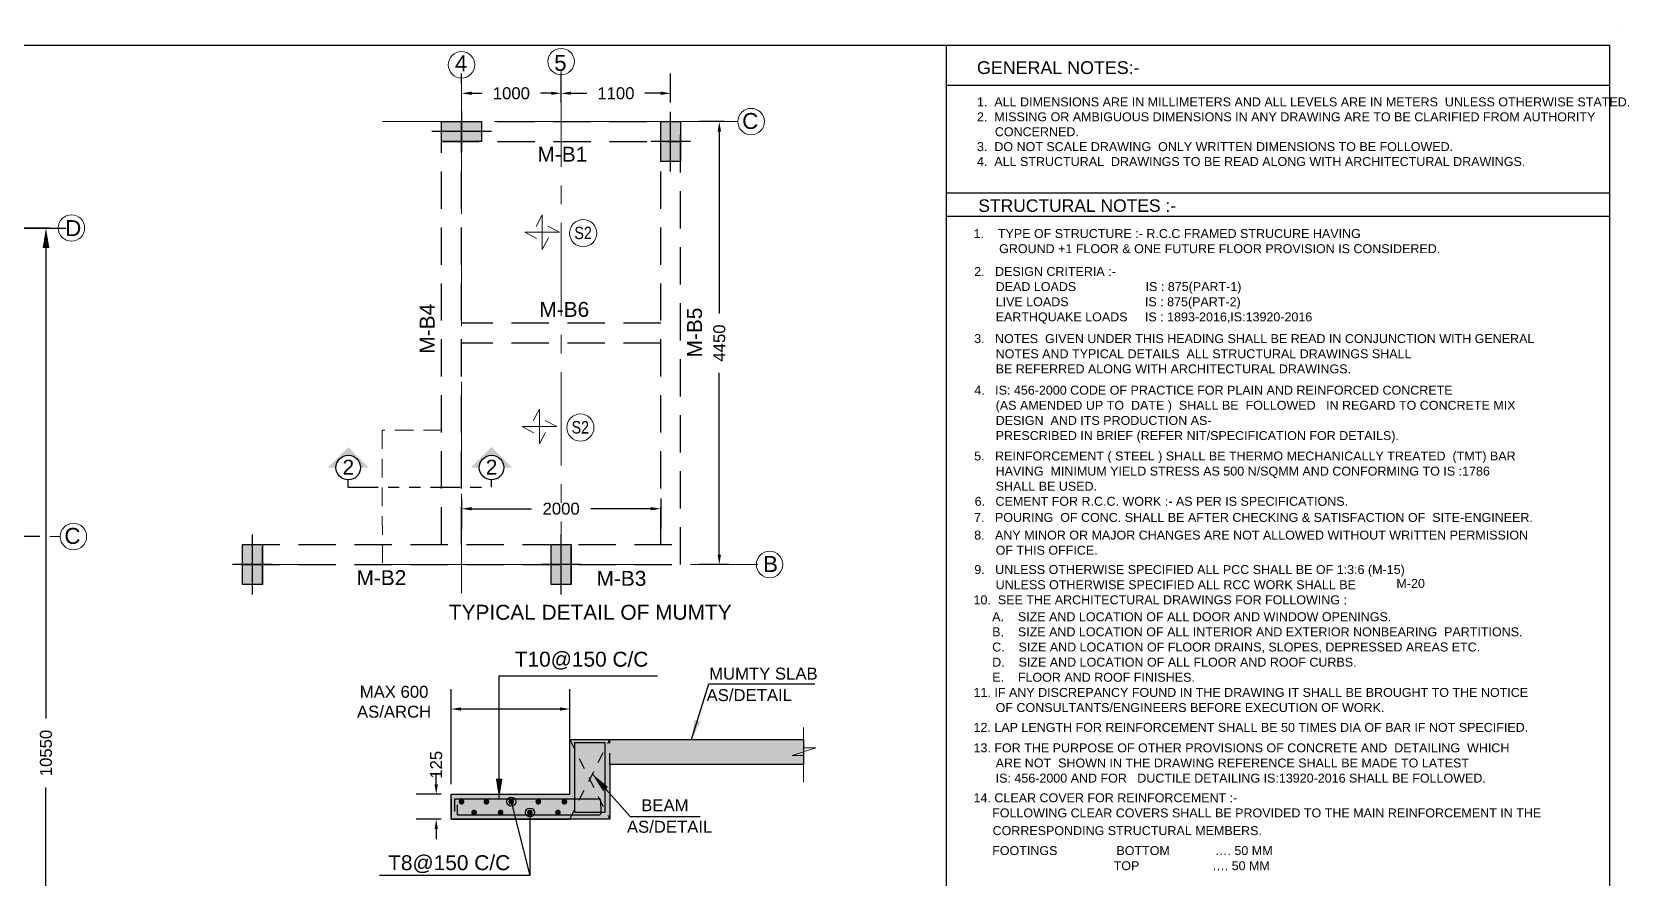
# Model space of a CAD drawing. Header units: metres. Extents: x 1689 to 2066, y 219 to 408.
# Drawn here: x 1710.69 to 1726.74, y 373 to 381.5 of the extents above; entities that cross this region are included whole.
import ezdxf
from ezdxf.enums import TextEntityAlignment as Align

# ---------------------------------------------------------------- set-up
doc = ezdxf.new("R2010")
doc.units = ezdxf.units.M
doc.header["$LTSCALE"] = 1.5
for name, pattern in [('0BV0-XB11-G0100-AZ001 - D$0${ Tapered Dash }', [10, 4, -1, 1.5, -1, 1.5, -1]), ('CENTER', [2, 1.25, -0.25, 0.25, -0.25]), ('DASHED2', [0.375, 0.25, -0.125])]:
    doc.linetypes.add(name, pattern=pattern)
for name, color, linetype, lineweight in [('A-DOOR', 13, 'Continuous', 13), ('A-SYMBOL', 252, 'Continuous', 5), ('BEAM - STR', 150, 'DASHED2', 25), ('COL', 4, 'Continuous', 25), ('DIM - GRID - STR', 140, 'Continuous', 15), ('FORMAT - STR', 7, 'Continuous', 25), ('GRID - BEAM - STR', 250, 'CENTER', 18), ('GRID - COLUMN - STR', 250, 'CENTER', 18), ('LINE - SECTION - STR', 4, 'Continuous', 18), ('RF', 90, 'Continuous', 30), ('SECTION -  LINE - STR', 3, 'Continuous', 20), ('SLAB PROJ.', 131, 'Continuous', 9), ('SLAB PROJECTION', 157, 'Continuous', 18)]:
    doc.layers.add(name, color=color, linetype=linetype, lineweight=lineweight)
for name, color, linetype in [('COLUMN', 70, 'Continuous'), ('Reinforcement', 4, 'Continuous'), ('T-Text', 7, 'Continuous'), ('TXT', 7, 'Continuous')]:
    doc.layers.add(name, color=color, linetype=linetype)
doc.styles.add('ARIAL NARROW', font='ARIALN.TTF')
doc.styles.add('DIM', font='arial.ttf', dxfattribs={"width": 0.8, "height": 0.2})
doc.styles.add('PRADEEP - STR', font='swissel.ttf')
doc.styles.add('ROMAND', font='arial.ttf')
doc.styles.add('SC-BBS1', font='SansSerif')
doc.styles.get("Standard").update_dxf_attribs({"font": 'arial.ttf', "height": 0.2})
doc.dimstyles.new('GRID DIM', dxfattribs={"dimtxt": 0.35, "dimasz": 0.1, "dimexe": 0.1, "dimexo": 0.1, "dimgap": 0.09, "dimtad": 0, "dimdec": 0, "dimlfac": 1000, "dimzin": 0, "dimdsep": 46, "dimtxsty": 'Standard', "dimblk": 'OBLIQUE', "dimcen": 0.09, "dimclrd": 73, "dimclre": 73, "dimclrt": 1, "dimadec": 0, "dimazin": 0, "dimtfac": 1, "dimtdec": 0, "dimtofl": 0, "dimtmove": 1, "dimatfit": 3, "dimfxl": 1.25, "dimtolj": 1, "dimtzin": 0, "dimlwd": -1, "dimlwe": -1, "dimarcsym": 0})
doc.dimstyles.new('ISO-25', dxfattribs={"dimtxt": 0.2, "dimasz": 0.2, "dimexe": 0.2, "dimexo": 0.2, "dimgap": 0.1, "dimtad": 1, "dimdec": 3, "dimdsep": 46, "dimtxsty": 'Standard', "dimblk": 'OBLIQUE', "dimcen": 0.2, "dimclrt": 256, "dimadec": 0, "dimazin": 0, "dimtfac": 1, "dimtdec": 3, "dimtmove": 0, "dimatfit": 3, "dimfxl": 1, "dimarcsym": 0})

# ---------------------------------------------------------------- blocks, each defined once
blk = doc.blocks.new('*D26')
at = {"layer": 'Defpoints', "color": 0, "transparency": 16777216}
for p in [(7.93, 0), (8.13, -10.55), (8.602, -10.55)]:
    blk.add_point(p, dxfattribs=at)
at = {"layer": 'DIM - GRID - STR', "color": 1, "linetype": 'ByBlock', "lineweight": -2, "transparency": 16777216}
for p, q in [((8.03, 0), (8.802, 0)), ((8.23, -10.55), (8.802, -10.55))]:
    blk.add_line(p, q, dxfattribs=at)
at = {"layer": 'DIM - GRID - STR', "color": 2, "linetype": 'ByBlock', "lineweight": -2, "transparency": 16777216}
for p, q in [((8.602, -0.2), (8.602, -4.929)), ((8.602, -10.35), (8.602, -5.621))]:
    blk.add_line(p, q, dxfattribs=at)
at = {"layer": 'DIM - GRID - STR', "color": 2, "transparency": 16777216}
for points in [[(8.569, -0.2), (8.636, -0.2), (8.602, 0)], [(8.569, -10.35), (8.636, -10.35), (8.602, -10.55)]]:
    blk.add_solid(points, dxfattribs=at)
at = {"layer": 'DIM - GRID - STR', "color": 3, "transparency": 16777216, "insert": (8.602, -5.275), "char_height": 0.12, "attachment_point": 5, "rotation": 90, "style": 'PRADEEP - STR'}
blk.add_mtext('\\A1;10550', dxfattribs=at)
blk = doc.blocks.new('*D30')
at = {"layer": 'Defpoints', "color": 0, "transparency": 16777216}
for p in [(8.739, 0), (8.13, -3.1), (8.578, -3.1)]:
    blk.add_point(p, dxfattribs=at)
at = {"layer": 'DIM - GRID - STR', "color": 1, "linetype": 'ByBlock', "lineweight": -2, "transparency": 16777216}
for p, q in [((8.639, 0), (7.93, 0)), ((8.478, -3.1), (7.93, -3.1))]:
    blk.add_line(p, q, dxfattribs=at)
at = {"layer": 'DIM - GRID - STR', "color": 2, "linetype": 'ByBlock', "lineweight": -2, "transparency": 16777216}
for p, q in [((8.13, -0.2), (8.13, -1.253)), ((8.13, -2.9), (8.13, -1.847))]:
    blk.add_line(p, q, dxfattribs=at)
at = {"layer": 'DIM - GRID - STR', "color": 2, "transparency": 16777216}
for points in [[(8.097, -0.2), (8.164, -0.2), (8.13, 0)], [(8.097, -2.9), (8.164, -2.9), (8.13, -3.1)]]:
    blk.add_solid(points, dxfattribs=at)
at = {"layer": 'DIM - GRID - STR', "color": 3, "transparency": 16777216, "insert": (8.13, -1.55), "char_height": 0.12, "attachment_point": 5, "rotation": 90, "style": 'PRADEEP - STR'}
blk.add_mtext('\\A1;3100', dxfattribs=at)
blk = doc.blocks.new('*D31')
at = {"layer": 'Defpoints', "color": 0, "transparency": 16777216}
for p in [(8.64, -3.1), (8.13, -7.55), (8.74, -7.55)]:
    blk.add_point(p, dxfattribs=at)
at = {"layer": 'DIM - GRID - STR', "color": 1, "linetype": 'ByBlock', "lineweight": -2, "transparency": 16777216}
for p, q in [((8.54, -3.1), (7.93, -3.1)), ((8.64, -7.55), (7.93, -7.55))]:
    blk.add_line(p, q, dxfattribs=at)
at = {"layer": 'DIM - GRID - STR', "color": 2, "linetype": 'ByBlock', "lineweight": -2, "transparency": 16777216}
for p, q in [((8.13, -3.3), (8.13, -4.975)), ((8.13, -7.35), (8.13, -5.675))]:
    blk.add_line(p, q, dxfattribs=at)
at = {"layer": 'DIM - GRID - STR', "color": 2, "transparency": 16777216}
for points in [[(8.097, -3.3), (8.164, -3.3), (8.13, -3.1)], [(8.097, -7.35), (8.164, -7.35), (8.13, -7.55)]]:
    blk.add_solid(points, dxfattribs=at)
at = {"layer": 'DIM - GRID - STR', "color": 3, "transparency": 16777216, "insert": (8.13, -5.325), "char_height": 0.15, "attachment_point": 5, "rotation": 90, "style": 'PRADEEP - STR'}
blk.add_mtext('\\A1;4450', dxfattribs=at)
blk = doc.blocks.new('GRID NOS')
at = {"layer": 'GRID - BEAM - STR', "color": 3, "linetype": 'Continuous', "lineweight": 15}
blk.add_line((0, -0.205), (0, 0.17), dxfattribs=at)
blk.add_circle((0, -0.682), 0.477, dxfattribs=at)
blk = doc.blocks.new('0.2X0.4')
at = {"layer": 'COLUMN'}
h = blk.add_hatch(dxfattribs=at)
h.set_pattern_fill('ANGLE', color=256)
h.set_pattern_definition([(0, (-1673.224, -421.962), (0, 6.985), [5.08, -1.905]), (90, (-1673.224, -421.962), (-6.985, 4e-16), [5.08, -1.905])])
h.paths.add_polyline_path([(-0.1, 0.2), (0.1, 0.2), (0.1, -0.2), (-0.1, -0.2)])
h = blk.add_hatch(color=256, dxfattribs=at)
h.dxf.hatch_style = 1
h.paths.add_polyline_path([(-0.1, 0.2), (0.1, 0.2), (0.1, -0.2), (-0.1, -0.2)])
for p, q in [((0, -0.3), (0, 0.3)), ((0.2, 0), (-0.2, 0))]:
    blk.add_line(p, q, dxfattribs=at)
blk.add_lwpolyline([(-0.1, 0.2), (0.1, 0.2), (0.1, -0.2), (-0.1, -0.2)], close=True, dxfattribs=at)
blk = doc.blocks.new('*D147')
at = {"layer": 'Defpoints', "color": 0, "transparency": 16777216}
for p in [(1717.744, 380.598), (1717.597, 376.148), (1717.793, 376.148)]:
    blk.add_point(p, dxfattribs=at)
at = {"layer": 'DIM - GRID - STR', "color": 1, "linetype": 'ByBlock', "lineweight": -2, "transparency": 16777216}
for p, q in [((1717.644, 380.598), (1717.397, 380.598)), ((1717.693, 376.148), (1717.397, 376.148))]:
    blk.add_line(p, q, dxfattribs=at)
at = {"layer": 'DIM - GRID - STR', "color": 2, "linetype": 'ByBlock', "lineweight": -2, "transparency": 16777216}
for p, q in [((1717.597, 380.498), (1717.597, 378.671)), ((1717.597, 376.248), (1717.597, 378.075))]:
    blk.add_line(p, q, dxfattribs=at)
at = {"layer": 'DIM - GRID - STR', "color": 2, "transparency": 16777216}
for points in [[(1717.58, 380.498), (1717.614, 380.498), (1717.597, 380.598)], [(1717.58, 376.248), (1717.614, 376.248), (1717.597, 376.148)]]:
    blk.add_solid(points, dxfattribs=at)
at = {"layer": 'DIM - GRID - STR', "color": 3, "transparency": 16777216, "insert": (1717.597, 378.373), "char_height": 0.12, "attachment_point": 5, "rotation": 90, "style": 'PRADEEP - STR'}
blk.add_mtext('\\A1;4450', dxfattribs=at)
blk = doc.blocks.new('*D148')
at = {"layer": 'Defpoints', "color": 0, "transparency": 16777216}
for p in [(1715.008, 380.882), (1716.008, 380.882), (1716.008, 380.77)]:
    blk.add_point(p, dxfattribs=at)
at = {"layer": 'DIM - GRID - STR', "color": 1, "linetype": 'ByBlock', "lineweight": -2, "transparency": 16777216}
for p, q in [((1715.008, 380.982), (1715.008, 381.082)), ((1716.008, 380.87), (1716.008, 381.082))]:
    blk.add_line(p, q, dxfattribs=at)
at = {"layer": 'DIM - GRID - STR', "color": 2, "linetype": 'ByBlock', "lineweight": -2, "transparency": 16777216}
for p, q in [((1715.108, 380.882), (1715.215, 380.882)), ((1715.908, 380.882), (1715.8, 380.882))]:
    blk.add_line(p, q, dxfattribs=at)
at = {"layer": 'DIM - GRID - STR', "color": 2, "transparency": 16777216}
for points in [[(1715.108, 380.899), (1715.108, 380.866), (1715.008, 380.882)], [(1715.908, 380.899), (1715.908, 380.866), (1716.008, 380.882)]]:
    blk.add_solid(points, dxfattribs=at)
at = {"layer": 'DIM - GRID - STR', "color": 3, "transparency": 16777216, "insert": (1715.508, 380.882), "char_height": 0.12, "attachment_point": 5, "style": 'PRADEEP - STR'}
blk.add_mtext('\\A1;1000', dxfattribs=at)
blk = doc.blocks.new('*D149')
at = {"layer": 'Defpoints', "color": 0, "transparency": 16777216}
for p in [(1715.008, 376.911), (1717.008, 376.911), (1717.008, 376.708)]:
    blk.add_point(p, dxfattribs=at)
at = {"layer": 'DIM - GRID - STR', "color": 1, "linetype": 'ByBlock', "lineweight": -2, "transparency": 16777216}
for p, q in [((1715.008, 376.811), (1715.008, 376.508)), ((1717.008, 376.811), (1717.008, 376.508))]:
    blk.add_line(p, q, dxfattribs=at)
at = {"layer": 'DIM - GRID - STR', "color": 2, "linetype": 'ByBlock', "lineweight": -2, "transparency": 16777216}
for p, q in [((1715.108, 376.708), (1715.711, 376.708)), ((1716.908, 376.708), (1716.305, 376.708))]:
    blk.add_line(p, q, dxfattribs=at)
at = {"layer": 'DIM - GRID - STR', "color": 2, "transparency": 16777216}
for points in [[(1715.108, 376.725), (1715.108, 376.692), (1715.008, 376.708)], [(1716.908, 376.725), (1716.908, 376.692), (1717.008, 376.708)]]:
    blk.add_solid(points, dxfattribs=at)
at = {"layer": 'DIM - GRID - STR', "color": 3, "transparency": 16777216, "insert": (1716.008, 376.708), "char_height": 0.12, "attachment_point": 5, "style": 'PRADEEP - STR'}
blk.add_mtext('\\A1;2000', dxfattribs=at)
blk = doc.blocks.new('*D150')
at = {"layer": 'Defpoints', "color": 0, "transparency": 16777216}
for p in [(1717.108, 380.882), (1716.008, 380.691), (1717.108, 380.691)]:
    blk.add_point(p, dxfattribs=at)
at = {"layer": 'DIM - GRID - STR', "color": 1, "linetype": 'ByBlock', "lineweight": -2, "transparency": 16777216}
for p, q in [((1716.008, 380.791), (1716.008, 381.082)), ((1717.108, 380.791), (1717.108, 381.082))]:
    blk.add_line(p, q, dxfattribs=at)
at = {"layer": 'DIM - GRID - STR', "color": 2, "linetype": 'ByBlock', "lineweight": -2, "transparency": 16777216}
for p, q in [((1716.108, 380.882), (1716.265, 380.882)), ((1717.008, 380.882), (1716.85, 380.882))]:
    blk.add_line(p, q, dxfattribs=at)
at = {"layer": 'DIM - GRID - STR', "color": 2, "transparency": 16777216}
for points in [[(1716.108, 380.899), (1716.108, 380.866), (1716.008, 380.882)], [(1717.008, 380.899), (1717.008, 380.866), (1717.108, 380.882)]]:
    blk.add_solid(points, dxfattribs=at)
at = {"layer": 'DIM - GRID - STR', "color": 3, "transparency": 16777216, "insert": (1716.558, 380.882), "char_height": 0.12, "attachment_point": 5, "style": 'PRADEEP - STR'}
blk.add_mtext('\\A1;1100', dxfattribs=at)
blk = doc.blocks.new('SLAB1')
at = {"layer": 'SLAB PROJ.', "color": 2}
for p, q in [((-82902, 170563), (-82902, 170886)), ((-82902, 170886), (-82845, 170778)), ((-82959, 170672), (-82902, 170563))]:
    blk.add_line(p, q, dxfattribs=at)
blk = doc.blocks.new('_Oblique')
at = {"color": 0, "linetype": 'ByBlock', "lineweight": -2}
blk.add_line((-0.5, -0.5), (0.5, 0.5), dxfattribs=at)
blk = doc.blocks.new('*D472')
at = {"layer": 'Defpoints', "color": 0, "transparency": 16777216}
for p in [(1714.753, 373.839), (1714.903, 373.839), (1714.903, 373.589)]:
    blk.add_point(p, dxfattribs=at)
at = {"layer": 'DIM - GRID - STR', "color": 2, "linetype": 'ByBlock', "lineweight": -2, "transparency": 16777216}
for p, q in [((1714.753, 373.939), (1714.753, 374.039)), ((1714.753, 373.489), (1714.753, 373.389))]:
    blk.add_line(p, q, dxfattribs=at)
at = {"layer": 'DIM - GRID - STR', "color": 1, "linetype": 'ByBlock', "lineweight": -2, "transparency": 16777216}
for p, q in [((1714.803, 373.839), (1714.553, 373.839)), ((1714.803, 373.589), (1714.553, 373.589))]:
    blk.add_line(p, q, dxfattribs=at)
at = {"layer": 'DIM - GRID - STR', "color": 2, "transparency": 16777216}
for points in [[(1714.736, 373.939), (1714.77, 373.939), (1714.753, 373.839)], [(1714.736, 373.489), (1714.77, 373.489), (1714.753, 373.589)]]:
    blk.add_solid(points, dxfattribs=at)
at = {"layer": 'DIM - GRID - STR', "color": 3, "transparency": 16777216, "insert": (1714.753, 374.135), "char_height": 0.12, "attachment_point": 5, "rotation": 90, "style": 'PRADEEP - STR'}
blk.add_mtext('\\A1;125', dxfattribs=at)
blk = doc.blocks.new('*D481')
at = {"layer": 'Defpoints', "color": 0, "transparency": 16777216}
for p in [(1716.096, 374.696), (1714.903, 373.839), (1716.096, 373.839)]:
    blk.add_point(p, dxfattribs=at)
at = {"layer": 'DIM - GRID - STR', "color": 1, "linetype": 'ByBlock', "lineweight": -2, "transparency": 16777216}
for p, q in [((1714.903, 373.939), (1714.903, 374.896)), ((1716.096, 373.939), (1716.096, 374.896))]:
    blk.add_line(p, q, dxfattribs=at)
at = {"layer": 'DIM - GRID - STR', "color": 2, "linetype": 'ByBlock', "lineweight": -2, "transparency": 16777216}
blk.add_line((1715.003, 374.696), (1715.996, 374.696), dxfattribs=at)
at = {"layer": 'DIM - GRID - STR', "color": 2, "transparency": 16777216}
for points in [[(1715.003, 374.712), (1715.003, 374.679), (1714.903, 374.696)], [(1715.996, 374.712), (1715.996, 374.679), (1716.096, 374.696)]]:
    blk.add_solid(points, dxfattribs=at)
at = {"layer": 'DIM - GRID - STR', "color": 3, "transparency": 16777216, "insert": (1714.33, 374.768), "char_height": 0.12, "attachment_point": 5, "style": 'PRADEEP - STR'}
blk.add_mtext('\\A1;MAX 600\\PAS/ARCH', dxfattribs=at)
blk = doc.blocks.new('TTCC')
at = {"layer": 'GRID - COLUMN - STR', "ltscale": 0.5}
for p, q in [((-0.3902, 0), (8.7392, 0)), ((-0.3902, -3.1), (8.5783, -3.1001))]:
    blk.add_line(p, q, dxfattribs=at)
at = {"layer": 'GRID - BEAM - STR', "color": 1, "linetype": 'Continuous', "lineweight": 15, "xscale": -0.2787555555555565, "yscale": 0.2787555555555565, "zscale": 0.2787555555555558, "rotation": 90}
for p in [(8.6677, 0), (8.6873, -3.1001)]:
    blk.add_blockref('GRID NOS', p, dxfattribs=at)
at = {"layer": 'GRID - BEAM - STR', "color": 4, "linetype": 'Continuous', "lineweight": 15, "style": 'PRADEEP - STR'}
for s, p in [('D', (8.8762, -0.081)), ('C', (8.8681, -3.1735))]:
    blk.add_text(s, height=0.16, rotation=360, dxfattribs=at).set_placement(p, align=Align.CENTER)
at = {"layer": 'DIM - GRID - STR', "color": 3}
for base, p1, p2, override, picture, middle in [((8.6024, -10.55), (7.9305, 0), (8.1305, -10.55), {"dimtxt": 0.12, "dimasz": 0.2, "dimexe": 0.2, "dimtxsty": 'PRADEEP - STR', "dimsah": 1, "dimclrd": 2, "dimclre": 1, "dimclrt": 3, "dimfxl": 100, "dimlwd": 65534, "dimlwe": 65534}, '*D26', (8.6024, -5.275)), ((8.1305, -3.1001), (8.7392, 0), (8.5783, -3.1001), {"dimtxt": 0.12, "dimasz": 0.2, "dimexe": 0.2, "dimtxsty": 'PRADEEP - STR', "dimsah": 1, "dimclrd": 2, "dimclre": 1, "dimclrt": 3, "dimfxl": 100, "dimlwd": 65534, "dimlwe": 65534}, '*D30', (8.1305, -1.5501)), ((8.1305, -7.55), (8.6398, -3.1001), (8.7404, -7.55), {"dimtxt": 0.15, "dimasz": 0.2, "dimexe": 0.2, "dimtxsty": 'PRADEEP - STR', "dimsah": 1, "dimclrd": 2, "dimclre": 1, "dimclrt": 3, "dimfxl": 100, "dimlwd": 65534, "dimlwe": 65534}, '*D31', (8.1305, -5.3251))]:
    dim = blk.add_linear_dim(base=base, p1=p1, p2=p2, angle=90, dimstyle='GRID DIM', override=override, dxfattribs=at)
    dim.commit()
    dim.dimension.update_dxf_attribs({"geometry": picture, "text_midpoint": middle})

msp = doc.modelspace()

# ---------------------------------------------------------------- hatches: boundary and pattern name
at = {"layer": 'LINE - SECTION - STR', "lineweight": 25}
for points in [[(1713.86949, 377.32697), (1713.66456, 377.12204), (1713.74645, 377.12204, -1), (1713.99253, 377.12204), (1714.07442, 377.12204)], [(1715.30867, 377.32697), (1715.10374, 377.12204), (1715.18562, 377.12204, -1), (1715.43171, 377.12204), (1715.51359, 377.12204)]]:
    msp.add_hatch(color=7, dxfattribs=at).paths.add_polyline_path(points)
at = {"layer": 'SECTION -  LINE - STR'}
h = msp.add_hatch(color=48, dxfattribs=at)
h.dxf.hatch_style = 1
h.paths.add_polyline_path([(1716.0956, 374.38853), (1718.44278, 374.38853), (1718.44278, 374.13853), (1716.0956, 374.13853)])
h = msp.add_hatch(color=48, dxfattribs=at)
h.dxf.hatch_style = 1
h.paths.add_polyline_path([(1716.0956, 374.38853), (1716.4956, 374.38853), (1716.4956, 373.58853), (1716.0956, 373.58853)])
h = msp.add_hatch(color=48, dxfattribs=at)
h.dxf.hatch_style = 1
h.paths.add_polyline_path([(1716.0956, 373.83853), (1714.90298, 373.83853), (1714.90298, 373.58853), (1716.0956, 373.58853)])

# ---------------------------------------------------------------- linework, layer by layer
at = {"layer": 'A-DOOR'}
for points in [[(1718.44278, 374.51055), (1718.44278, 374.30622)], [(1716.0956, 374.38853), (1718.44278, 374.38853)], [(1718.44278, 374.22734), (1718.32869, 374.22734), (1718.56762, 374.30622), (1718.44278, 374.30622)], [(1716.4956, 374.13853), (1718.44278, 374.13853)], [(1718.44278, 374.22734), (1718.44278, 373.96164)]]:
    msp.add_lwpolyline(points, dxfattribs=at)
at = {"layer": 'A-SYMBOL', "color": 1, "linetype": 'DASHED2', "ltscale": 0.5}
for p, q in [((1714.81144, 377.49744), (1714.21144, 377.49715)), ((1714.21144, 377.49715), (1714.21208, 376.14778)), ((1714.21208, 376.14778), (1715.00775, 376.14773))]:
    msp.add_line(p, q, dxfattribs=at)
at = {"layer": 'BEAM - STR'}
for p, q in [((1714.80775, 380.59778), (1717.20775, 380.59778)), ((1714.80775, 376.34778), (1714.80775, 380.59772)), ((1715.00775, 376.34778), (1715.00775, 380.59772)), ((1717.00775, 376.34778), (1717.00775, 380.59778)), ((1717.20775, 376.14778), (1717.20775, 380.59778)), ((1714.80775, 380.39778), (1717.20775, 380.39778)), ((1712.80775, 376.34778), (1717.20775, 376.34778)), ((1712.80775, 375.94778), (1712.80775, 376.34778)), ((1713.00775, 375.94778), (1713.00775, 376.34778)), ((1715.90775, 375.94778), (1715.90775, 376.34778)), ((1716.10775, 375.94778), (1716.10775, 376.34778)), ((1712.80775, 376.14778), (1717.20775, 376.14778))]:
    msp.add_line(p, q, dxfattribs=at)
for points in [[(1717.00775, 378.57278), (1715.00775, 378.57278)], [(1717.00775, 378.37278), (1715.00775, 378.37278)]]:
    msp.add_lwpolyline(points, dxfattribs=at)
at = {"layer": 'COL'}
for p, q in [((1716.0956, 374.38853), (1716.4956, 374.38853)), ((1716.0956, 373.83853), (1716.0956, 374.38853)), ((1716.0956, 374.38853), (1718.44278, 374.38853)), ((1718.44278, 374.38853), (1718.44278, 374.13853)), ((1716.0956, 373.83853), (1716.0956, 374.13853)), ((1716.4956, 374.13853), (1716.4956, 373.58853)), ((1716.4956, 374.13853), (1716.4956, 373.58853)), ((1718.44278, 374.13853), (1716.4956, 374.13853)), ((1714.90298, 373.83853), (1716.0956, 373.83853)), ((1714.90298, 373.78853), (1714.90298, 373.58853)), ((1714.90298, 373.58853), (1716.0956, 373.58853)), ((1716.4956, 373.58853), (1716.0956, 373.58853)), ((1716.4956, 373.58853), (1716.0956, 373.58853))]:
    msp.add_line(p, q, dxfattribs=at)
at = {"layer": 'COL', "color": 240, "linetype": '0BV0-XB11-G0100-AZ001 - D$0${ Tapered Dash }', "ltscale": 0.05, "true_color": 0xed1f24}
for points in [[(1713.86949, 376.92643), (1713.86949, 376.999)], [(1713.86949, 376.92643), (1715.30867, 376.92643)], [(1715.30867, 376.92643), (1715.30867, 376.999)]]:
    msp.add_lwpolyline(points, dxfattribs=at)
at = {"layer": 'COL', "linetype": 'DASHED2', "ltscale": 0.3}
for points in [[(1716.0956, 373.58853), (1716.4956, 374.38853)], [(1716.0956, 374.38853), (1716.4956, 373.58853)], [(1716.4956, 374.13853), (1716.4956, 374.38853)]]:
    msp.add_lwpolyline(points, dxfattribs=at)
at = {"layer": 'COL', "linetype": 'DASHED2', "ltscale": 0.1}
msp.add_lwpolyline([(1716.0956, 374.38853), (1716.0956, 374.38853)], dxfattribs=at)
at = {"layer": 'COL'}
msp.add_lwpolyline([(1716.0956, 373.58853), (1714.90298, 373.58853), (1714.90298, 373.83853), (1716.0956, 373.83853)], dxfattribs=at)
at = {"layer": 'Defpoints', "color": 1, "linetype": 'Continuous', "lineweight": 30}
msp.add_line((1726.6692, 381.49881), (1726.6692, 381.49881), dxfattribs=at)
at = {"layer": 'FORMAT - STR'}
for p, q in [((1719.87422, 381.36666), (1719.87422, 367.49197)), ((1720.08273, 381.36676), (1726.53715, 381.36676)), ((1726.53715, 381.36676), (1726.53715, 366.56396)), ((1719.87422, 380.96561), (1726.53715, 380.96561)), ((1719.87422, 379.88239), (1726.53715, 379.88239)), ((1719.87422, 379.64793), (1726.53715, 379.64793))]:
    msp.add_line(p, q, dxfattribs=at)
msp.add_lwpolyline([(1726.53715, 381.36676), (1726.53715, 363.54676), (1701.33715, 363.54676), (1701.33715, 381.36676)], close=True, dxfattribs=at)
msp.add_lwpolyline([(1726.53715, 381.36676), (1726.53715, 363.54676), (1701.33715, 363.54676), (1701.33715, 381.36676)], close=True, dxfattribs=at)
at = {"layer": 'GRID - BEAM - STR', "color": 3, "linetype": 'Continuous', "lineweight": 15}
msp.add_line((1716.00775, 381.05953), (1716.00775, 381.10785), dxfattribs=at)
at = {"layer": 'GRID - COLUMN - STR', "ltscale": 0.5}
for p, q in [((1716.00775, 381.07961), (1716.00775, 375.85931)), ((1715.00775, 380.9829), (1715.00775, 375.85931)), ((1714.21349, 380.59772), (1717.77531, 380.59767)), ((1712.80775, 376.14778), (1717.98366, 376.14778))]:
    msp.add_line(p, q, dxfattribs=at)
at = {"layer": 'LINE - SECTION - STR', "color": 7, "lineweight": 25}
for centre in [(1713.86949, 377.12204), (1715.30867, 377.12204)]:
    msp.add_circle(centre, 0.12304, dxfattribs=at)
at = {"layer": 'Reinforcement', "color": 6}
for p, q in [((1714.93907, 373.79468), (1716.38474, 373.79468)), ((1714.93907, 373.66696), (1714.93907, 373.79468)), ((1714.96714, 373.63055), (1714.96714, 373.73367)), ((1716.40473, 373.77507), (1716.40719, 373.65045)), ((1716.38719, 373.63006), (1714.96714, 373.63055))]:
    msp.add_line(p, q, dxfattribs=at)
msp.add_lwpolyline([(1716.14455, 374.35856), (1716.44674, 374.35856), (1716.44674, 373.65713), (1716.14455, 373.65713)], close=True, dxfattribs=at)
for centre, start, end in [((1716.38474, 373.77468), 1.130185, 90), ((1716.3872, 373.65006), 269.980031, 1.130185)]:
    msp.add_arc(centre, 0.02, start, end, dxfattribs=at)
at = {"layer": 'RF', "const_width": 0.02866}
for points in [[(1715.02152, 373.76403, -1), (1714.99287, 373.76403, -1)], [(1715.14781, 373.65608, -1), (1715.11916, 373.65608, -1)], [(1715.27164, 373.76403, -1), (1715.24298, 373.76403, -1)], [(1715.41379, 373.65608, -1), (1715.38514, 373.65608, -1)], [(1715.52175, 373.76403, -1), (1715.49309, 373.76403, -1)], [(1715.70889, 373.65608, -1), (1715.68024, 373.65608, -1)], [(1715.79318, 373.76403, -1), (1715.76453, 373.76403, -1)], [(1715.9904, 373.65608, -1), (1715.96175, 373.65608, -1)], [(1716.05493, 373.76403, -1), (1716.02627, 373.76403, -1)]]:
    msp.add_lwpolyline(points, format="xyb", close=True, dxfattribs=at)
at = {"layer": 'SLAB PROJECTION', "color": 22, "linetype": 'ByBlock'}
for centre in [(1716.22933, 379.47702, 0), (1716.20157, 377.52403, 0)]:
    msp.add_circle(centre, 0.13608, dxfattribs=at)

# ---------------------------------------------------------------- block references
at = {"layer": 'COL'}
for name, p in [('TTCC', (1702.23098, 379.52872)), ('0.2X0.4', (1717.10775, 380.39767)), ('0.2X0.4', (1712.90775, 376.14778)), ('0.2X0.4', (1716.00775, 376.14778))]:
    msp.add_blockref(name, p, dxfattribs=at)
at = {"layer": 'COL', "rotation": 90}
msp.add_blockref('0.2X0.4', (1715.00775, 380.49778), dxfattribs=at)
at = {"layer": 'GRID - BEAM - STR', "color": 1, "linetype": 'Continuous', "lineweight": 15, "zscale": 0.2787555555555558}
for p, xscale, yscale, rotation in [((1715.00775, 380.97814), -0.2787555555555555, 0.2787555555555555, 180), ((1716.00775, 381.01025), -0.2787555555555555, 0.2787555555555555, 180), ((1717.72653, 380.59767), -0.2787555555555565, 0.2787555555555565, 90), ((1717.91217, 376.14778), -0.2787555555555565, 0.2787555555555565, 90)]:
    msp.add_blockref('GRID NOS', p, dxfattribs=dict(at, xscale=xscale, yscale=yscale, rotation=rotation))
at = {"layer": 'SLAB PROJECTION', "color": 2, "linetype": 'ByBlock', "lineweight": 30, "xscale": -0.00108, "yscale": 0.00108, "zscale": 0.00108}
for p, rotation in [((1805.35207, 563.86893), 180), ((1531.43526, 469.02068), 270), ((1805.3243, 561.91593), 180), ((1531.4075, 467.06769), 270)]:
    msp.add_blockref('SLAB1', p, dxfattribs=dict(at, rotation=rotation))

# ---------------------------------------------------------------- texts
at = {"layer": 'BEAM - STR', "color": 4, "style": 'SC-BBS1'}
for s, p in [('M-B1', (1716.02066, 380.15042)), ('M-B6', (1716.03946, 378.59096)), ('M-B2', (1714.20273, 375.89557)), ('M-B3', (1716.61363, 375.88879))]:
    msp.add_text(s, height=0.15, dxfattribs=at).set_placement(p, align=Align.BOTTOM_CENTER)
for s, p in [('M-B4', (1714.78231, 378.51694)), ('M-B5', (1717.46772, 378.47834))]:
    msp.add_text(s, height=0.15, rotation=90, dxfattribs=at).set_placement(p, align=Align.BOTTOM_CENTER)
for s, p in [('MUMTY SLAB', (1717.49482, 374.99158, 0)), ('AS/DETAIL', (1717.46937, 374.77546, 0)), ('BEAM', (1716.81282, 373.66887, 0)), ('AS/DETAIL', (1716.66911, 373.45274, 0))]:
    msp.add_text(s, height=0.12, dxfattribs=at).set_placement(p)
at = {"layer": 'FORMAT - STR', "style": 'PRADEEP - STR'}
for s, height, p in [('1.    TYPE OF STRUCTURE :- R.C.C FRAMED STRUCURE HAVING', 0.0898364, (1720.15062, 379.42806)), ('       GROUND +1 FLOOR & ONE FUTURE FLOOR PROVISION IS CONSIDERED.', 0.0898364, (1720.16344, 379.27596)), ('2.   DESIGN CRITERIA :-', 0.0898364, (1720.15736, 379.04709)), ('      DEAD LOADS                    IS : 875(PART-1)', 0.0898364, (1720.16344, 378.895)), ('      LIVE LOADS                      IS : 875(PART-2)', 0.0898364, (1720.16344, 378.7429)), ('      EARTHQUAKE LOADS     IS : 1893-2016,IS:13920-2016', 0.0898364, (1720.16344, 378.5908)), ('3.   NOTES  GIVEN UNDER THIS HEADING SHALL BE READ IN CONJUNCTION WITH GENERAL', 0.0898364, (1720.1573, 378.37242)), ('      NOTES AND TYPICAL DETAILS  ALL STRUCTURAL DRAWINGS SHALL', 0.0898364, (1720.16344, 378.22032)), ('      BE REFERRED ALONG WITH ARCHITECTURAL DRAWINGS.', 0.0898364, (1720.16344, 378.06822)), ('4.   IS: 456-2000 CODE OF PRACTICE FOR PLAIN AND REINFORCED CONCRETE', 0.0898364, (1720.15846, 377.85442)), ('      (AS AMENDED UP TO  DATE )  SHALL BE  FOLLOWED   IN REGARD TO CONCRETE MIX', 0.0898364, (1720.16344, 377.70232)), ('      DESIGN  AND ITS PRODUCTION AS-', 0.0898364, (1720.16344, 377.55023)), ('      PRESCRIBED IN BRIEF (REFER NIT/SPECIFICATION FOR DETAILS).', 0.0898364, (1720.16344, 377.39813)), ('5.   REINFORCEMENT ( STEEL ) SHALL BE THERMO MECHANICALLY TREATED  (TMT) BAR', 0.0898364, (1720.15736, 377.19305)), ('      HAVING  MINIMUM YIELD STRESS AS 500 N/SQMM AND CONFORMING TO IS :1786', 0.0898364, (1720.16344, 377.04096)), ('      SHALL BE USED.', 0.0898364, (1720.16344, 376.88886)), ('6.   CEMENT FOR R.C.C. WORK :- AS PER IS SPECIFICATIONS.', 0.0898364, (1720.16168, 376.73766)), ('7.   POURING  OF CONC. SHALL BE AFTER CHECKING & SATISFACTION OF  SITE-ENGINEER.', 0.0898364, (1720.15645, 376.57586)), ('8.   ANY MINOR OR MAJOR CHANGES ARE NOT ALLOWED WITHOUT WRITTEN PERMISSION', 0.0898364, (1720.15724, 376.39834)), ('      OF THIS OFFICE.', 0.0898364, (1720.16344, 376.24624)), ('9.   UNLESS OTHERWISE SPECIFIED ALL PCC SHALL BE OF 1:3:6 (M-15)', 0.0898364, (1720.15846, 376.05189)), ('      UNLESS OTHERWISE SPECIFIED ALL RCC WORK SHALL BE ', 0.0898364, (1720.16344, 375.8998)), ('M-20', 0.089836, (1724.39853, 375.91293)), ('10.  SEE THE ARCHITECTURAL DRAWINGS FOR FOLLOWING :', 0.0898364, (1720.15062, 375.7477)), ('     A.    SIZE AND LOCATION OF ALL DOOR AND WINDOW OPENINGS.', 0.0898364, (1720.16344, 375.57798)), ('     B.    SIZE AND LOCATION OF ALL INTERIOR AND EXTERIOR NONBEARING  PARTITIONS.', 0.0898364, (1720.16344, 375.42588)), ('     C.    SIZE AND LOCATION OF FLOOR DRAINS, SLOPES, DEPRESSED AREAS ETC.', 0.0898364, (1720.16344, 375.27379)), ('     D.    SIZE AND LOCATION OF ALL FLOOR AND ROOF CURBS.', 0.0898364, (1720.16344, 375.12169)), ('     E.    FLOOR AND ROOF FINISHES.', 0.0898364, (1720.16344, 374.96959)), ('11. IF ANY DISCREPANCY FOUND IN THE DRAWING IT SHALL BE BROUGHT TO THE NOTICE', 0.0898364, (1720.15062, 374.8175)), ('      OF CONSULTANTS/ENGINEERS BEFORE EXECUTION OF WORK.', 0.0898364, (1720.16344, 374.6654)), ('12. LAP LENGTH FOR REINFORCEMENT SHALL BE 50 TIMES DIA OF BAR IF NOT SPECIFIED.', 0.0898364, (1720.15062, 374.46627)), ('13. FOR THE PURPOSE OF OTHER PROVISIONS OF CONCRETE AND  DETAILING  WHICH', 0.0898364, (1720.15062, 374.2605)), ('      ARE NOT  SHOWN IN THE DRAWING REFERENCE SHALL BE MADE TO LATEST', 0.0898364, (1720.16344, 374.1084)), ('      IS: 456-2000 AND FOR   DUCTILE DETAILING IS:13920-2016 SHALL BE FOLLOWED.', 0.0898364, (1720.16344, 373.95631)), ('14. CLEAR COVER FOR REINFORCEMENT :-', 0.0898364, (1720.15062, 373.75878)), ('     FOLLOWING CLEAR COVERS SHALL BE PROVIDED TO THE MAIN REINFORCEMENT IN THE', 0.0898364, (1720.16344, 373.60668)), ('CORRESPONDING STRUCTURAL MEMBERS.', 0.0898364, (1720.34154, 373.42878)), ('     FOOTINGS                 BOTTOM             …. 50 MM', 0.0898364, (1720.16344, 373.22835)), ('                                        TOP                     …. 50 MM', 0.0898364, (1720.16344, 373.07626))]:
    msp.add_text(s, height=height, dxfattribs=at).set_placement(p)
at = {"layer": 'GRID - BEAM - STR', "color": 4, "linetype": 'Continuous', "lineweight": 15, "style": 'PRADEEP - STR'}
for s, p in [('4', (1715.00279, 381.10294)), ('5', (1716.00018, 381.10805)), ('C', (1717.90735, 380.52431)), ('B', (1718.11173, 376.07304))]:
    msp.add_text(s, height=0.16, rotation=360, dxfattribs=at).set_placement(p, align=Align.CENTER)
for p in [(1713.87022, 377.0505), (1715.3094, 377.0505)]:
    msp.add_text('2', height=0.15, dxfattribs=at).set_placement(p, align=Align.CENTER)
at = {"layer": 'SLAB PROJECTION', "color": 2, "style": 'ARIAL NARROW'}
for p in [(1716.2284, 379.47949, 0), (1716.20063, 377.52649, 0)]:
    msp.add_text('S2', height=0.125, dxfattribs=at).set_placement(p, align=Align.MIDDLE)
at = {"layer": 'T-Text', "style": 'ROMAND'}
msp.add_text('STRUCTURAL NOTES :- ', height=0.1254861, dxfattribs=at).set_placement((1720.19876, 379.69121))
at = {"layer": 'T-Text', "insert": (1720.1849, 381.20423), "char_height": 0.08983644, "width": 6.4713487, "attachment_point": 1, "style": 'PRADEEP - STR'}
msp.add_mtext('{\\H1.4286x;GENERAL NOTES:-  }\\P\\P\\pxi-2,l2;1.  ALL DIMENSIONS ARE IN MILLIMETERS AND ALL LEVELS ARE IN METERS  UNLESS OTHERWISE STATED. \\P2.  MISSING OR AMBIGUOUS DIMENSIONS IN ANY DRAWING ARE TO BE CLARIFIED FROM AUTHORITY CONCERNED. \\P\\pi0,l0;3.  DO NOT SCALE DRAWING  ONLY WRITTEN DIMENSIONS TO BE FOLLOWED. \\P4.  ALL STRUCTURAL  DRAWINGS TO BE READ ALONG WITH ARCHITECTURAL DRAWINGS.', dxfattribs=at)
at = {"layer": 'TXT', "style": 'DIM'}
msp.add_text('TYPICAL DETAIL OF MUMTY', height=0.15, dxfattribs=at).set_placement((1714.87988, 375.59255))
for s, p in [('T10@150 C/C', (1716.21332, 375.19607)), ('T8@150 C/C', (1714.8833, 373.15169))]:
    msp.add_text(s, height=0.15, dxfattribs=at).set_placement(p, align=Align.MIDDLE_CENTER)

# ---------------------------------------------------------------- dimensions: what is measured, and where the dimension line sits
at = {"layer": 'DIM - GRID - STR', "color": 3}
for base, p1, p2, override, picture, middle in [((1716.00775, 380.88234), (1715.00775, 380.88234), (1716.00775, 380.77005), {"dimtxt": 0.12, "dimasz": 0.1, "dimexe": 0.2, "dimtxsty": 'PRADEEP - STR', "dimsah": 1, "dimclrd": 2, "dimclre": 1, "dimclrt": 3, "dimfxl": 100, "dimlwd": 65534, "dimlwe": 65534}, '*D148', (1715.50775, 380.88234)), ((1717.10775, 380.88234), (1716.00775, 380.69136), (1717.10775, 380.69136), {"dimtxt": 0.12, "dimexe": 0.2, "dimtxsty": 'PRADEEP - STR', "dimsah": 1, "dimclrd": 2, "dimclre": 1, "dimclrt": 3, "dimfxl": 100, "dimlwd": 65534, "dimlwe": 65534}, '*D150', (1716.55775, 380.88234)), ((1717.00775, 376.70841), (1715.00775, 376.91148), (1717.00775, 376.91148), {"dimtxt": 0.12, "dimexe": 0.2, "dimtxsty": 'PRADEEP - STR', "dimsah": 1, "dimclrd": 2, "dimclre": 1, "dimclrt": 3, "dimfxl": 100, "dimlwd": 65534, "dimlwe": 65534}, '*D149', (1716.00775, 376.70841))]:
    dim = msp.add_linear_dim(base=base, p1=p1, p2=p2, dimstyle='GRID DIM', override=override, dxfattribs=at)
    dim.commit()
    dim.dimension.update_dxf_attribs({"geometry": picture, "text_midpoint": middle})
dim = msp.add_linear_dim(base=(1717.59714, 376.14778), p1=(1717.74444, 380.59767), p2=(1717.79257, 376.14778), angle=90, dimstyle='GRID DIM', override={"dimtxt": 0.12, "dimexe": 0.2, "dimtxsty": 'PRADEEP - STR', "dimsah": 1, "dimclrd": 2, "dimclre": 1, "dimclrt": 3, "dimfxl": 100, "dimlwd": 65534, "dimlwe": 65534}, dxfattribs=at)
dim.commit()
dim.dimension.update_dxf_attribs({"geometry": '*D147', "text_midpoint": (1717.59714, 378.37273)})
dim = msp.add_linear_dim(base=(1716.0956, 374.69582), p1=(1714.90298, 373.83853), p2=(1716.0956, 373.83853), text='MAX 600\\XAS/ARCH', dimstyle='GRID DIM', override={"dimtxt": 0.12, "dimexe": 0.2, "dimlfac": 500, "dimtxsty": 'PRADEEP - STR', "dimsah": 1, "dimclrd": 2, "dimclre": 1, "dimclrt": 3, "dimfxl": 100, "dimlwd": 65534, "dimlwe": 65534}, dxfattribs=at)
dim.commit()
dim.dimension.update_dxf_attribs({"geometry": '*D481', "text_midpoint": (1714.33, 374.76815), "dimtype": 128})
dim = msp.add_linear_dim(base=(1714.75317, 373.83853), p1=(1714.90298, 373.58853), p2=(1714.90298, 373.83853), angle=90, dimstyle='GRID DIM', override={"dimtxt": 0.12, "dimexe": 0.2, "dimlfac": 500, "dimtxsty": 'PRADEEP - STR', "dimsah": 1, "dimclrd": 2, "dimclre": 1, "dimclrt": 3, "dimfxl": 100, "dimlwd": 65534, "dimlwe": 65534}, dxfattribs=at)
dim.commit()
dim.dimension.update_dxf_attribs({"geometry": '*D472', "text_midpoint": (1714.75317, 374.13497), "dimtype": 128})

# ---------------------------------------------------------------- leaders
at = {"layer": 'COL'}
for points, override in [([(1715.38522, 373.79468), (1715.38716, 375.02826), (1716.97435, 375.02826)], {"dimgap": 0.1, "dimtad": 0, "dimfxl": 0.1, "dimfxlon": 1}), ([(1717.3171, 374.38853), (1717.4922, 374.94879), (1718.55681, 374.94879)], {"dimtad": 0, "dimfxl": 100, "dimfxlon": 1}), ([(1716.32196, 374.04125), (1716.6998, 373.61548), (1717.40612, 373.61548)], {"dimgap": 0.1, "dimtad": 0, "dimfxl": 0.1, "dimfxlon": 1}), ([(1715.50742, 373.76403), (1715.69451, 373.02278), (1714.18371, 373.02278)], {"dimasz": 0.09, "dimgap": 0.1, "dimtad": 0, "dimldrblk": 'Origin', "dimfxl": 0.1, "dimfxlon": 1}), ([(1715.69451, 373.65607), (1715.69451, 373.02278), (1714.18371, 373.02278)], {"dimasz": 0.09, "dimgap": 0.1, "dimtad": 0, "dimldrblk": 'Origin', "dimfxl": 0.1, "dimfxlon": 1})]:
    msp.add_leader(points, dimstyle='ISO-25', override=override, dxfattribs=at)

doc.saveas('drawing.dxf')
